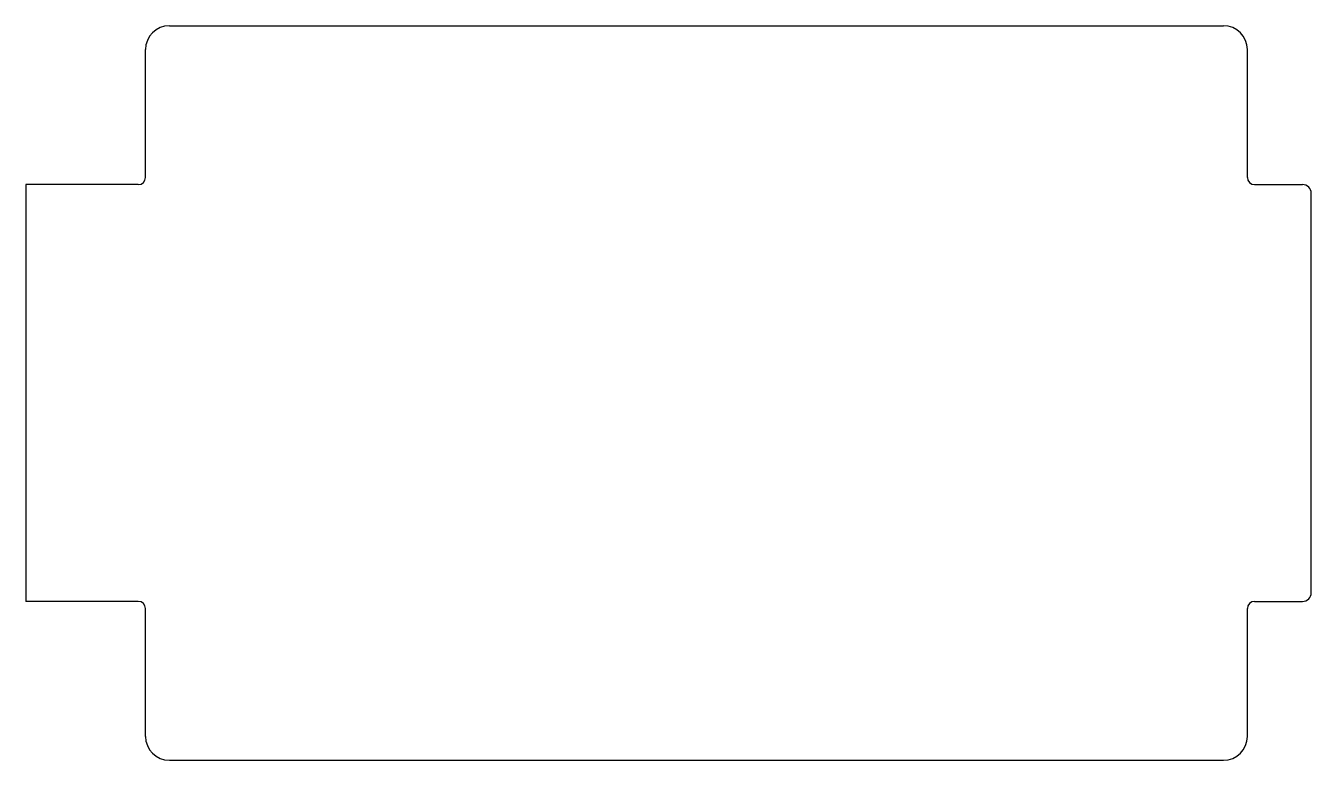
# Model space of a CAD drawing. Header units: millimetres. Extents: x 1 to 162, y 1 to 93.
import ezdxf

# ---------------------------------------------------------------- set-up
doc = ezdxf.new("R2010")
doc.units = ezdxf.units.MM
doc.layers.get('0').update_dxf_attribs({"lineweight": 25, "true_color": 0x000000})

msp = doc.modelspace()

# ---------------------------------------------------------------- linework, layer by layer
for p, q in [((19, 93.1), (151, 93.1)), ((16, 74.1), (16, 90.1)), ((154, 74.1), (154, 90.1)), ((15.1, 73.2), (1, 73.2)), ((1, 73.2), (1, 21)), ((154.9, 73.2), (160.9, 73.2)), ((162, 22.1), (162, 72.1)), ((15.1, 21), (1, 21)), ((154.9, 21), (160.9, 21)), ((16, 4.1), (16, 20.1)), ((154, 4.1), (154, 20.1)), ((19, 1.1), (151, 1.1))]:
    msp.add_line(p, q)
for centre, radius, start, end in [((19, 90.1), 3, 90, 180), ((151, 90.1), 3, 0, 90), ((15.1, 74.1), 0.9, 270, 0), ((154.9, 74.1), 0.9, 180, 270), ((160.9, 72.1), 1.1, 0, 90), ((15.1, 20.1), 0.9, 0, 90), ((154.9, 20.1), 0.9, 90, 180), ((160.9, 22.1), 1.1, 270, 0), ((19, 4.1), 3, 180, 270), ((151, 4.1), 3, 270, 0)]:
    msp.add_arc(centre, radius, start, end)

doc.saveas('drawing.dxf')
